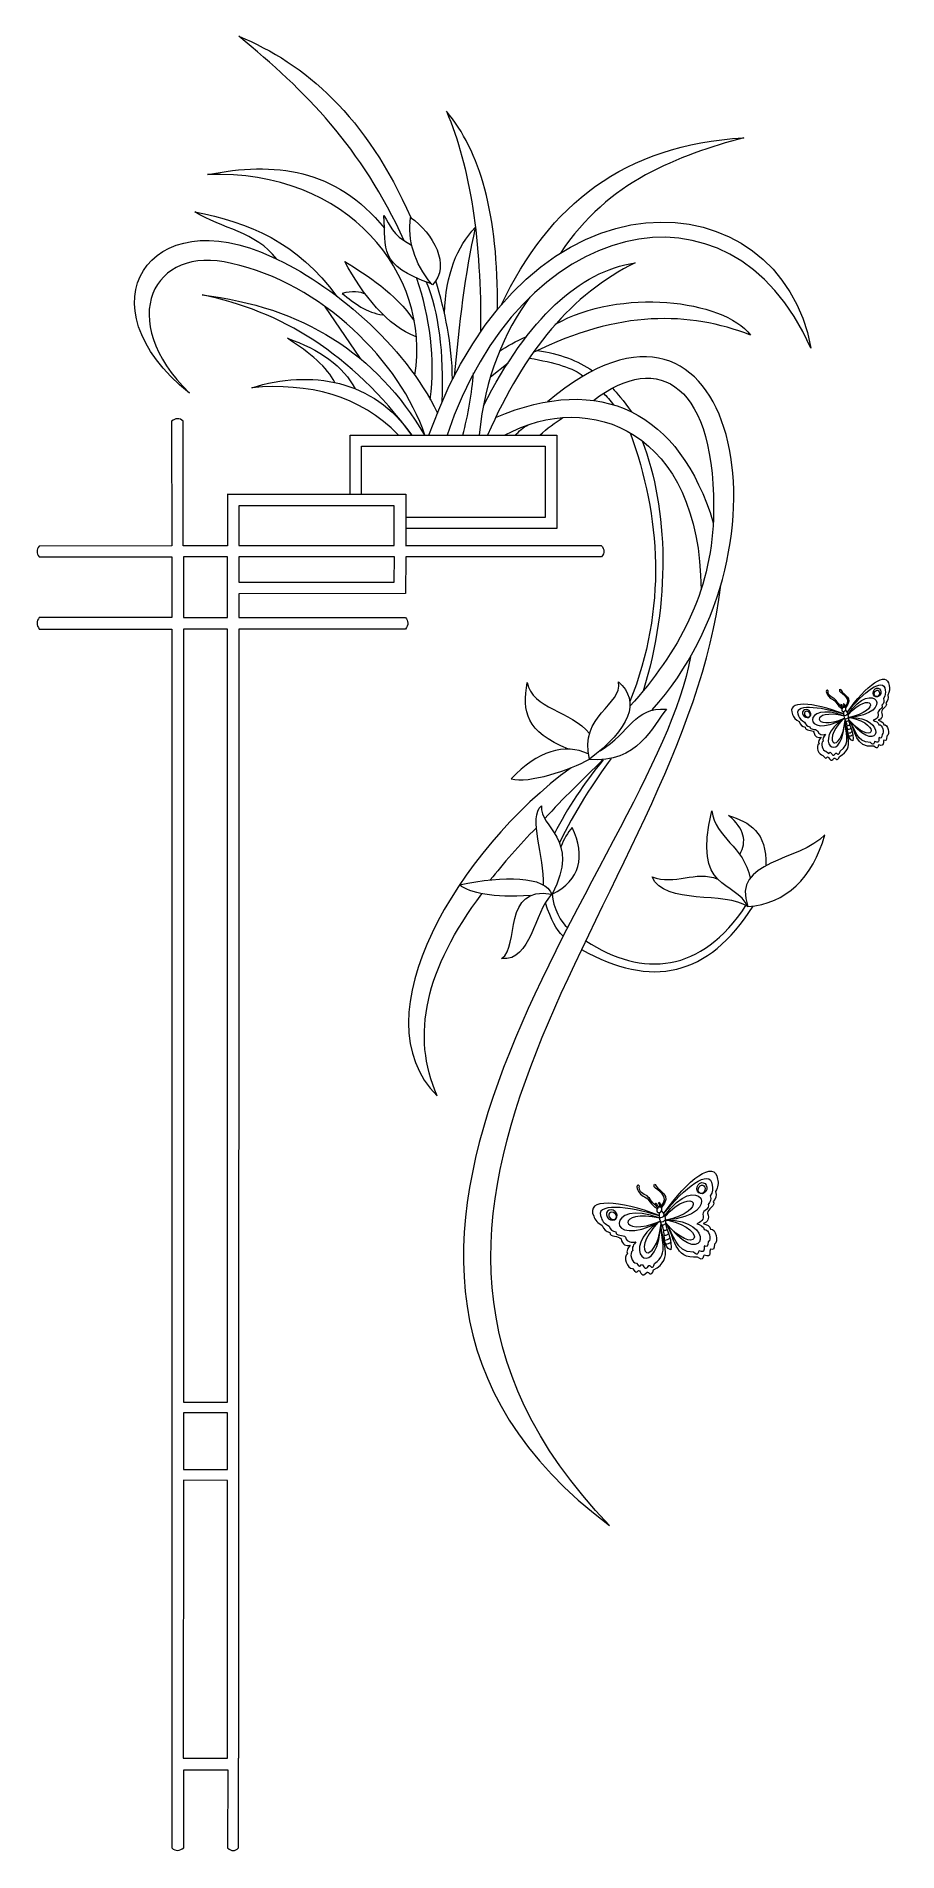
# Model space of a CAD drawing. Header units: centimetres. Extents: x -6.8 to 6.9, y -14.5 to 14.5.
import ezdxf

# ---------------------------------------------------------------- set-up
doc = ezdxf.new("R2010")
doc.units = ezdxf.units.CM
doc.header["$MEASUREMENT"] = 0
doc.layers.add('Layer 1', color=7, linetype='Continuous')

msp = doc.modelspace()

# ---------------------------------------------------------------- linework, layer by layer
at = {"layer": 'Layer 1', "color": 242, "lineweight": 9}
for points, knots in [([(-0.94274, 11.20357), (-1.63058, 12.69807), (-2.50815, 13.5876), (-3.58195, 14.46267), (-3.58195, 14.46267), (-2.52819, 14.03425), (-1.54274, 13.18156), (-0.8399, 11.57187)], [0, 0, 0, 0, 0.33333333, 0.33333333, 0.33333333, 0.33333333, 1, 1, 1, 1]), ([(0.54235, 10.10583), (0.55999, 11.62958), (0.26344, 12.64103), (-0.27059, 13.26661), (-0.27059, 13.26661), (0.11094, 12.38407), (0.28884, 11.1855), (0.27389, 9.74892)], [0, 0, 0, 0, 0.33333333, 0.33333333, 0.33333333, 0.33333333, 1, 1, 1, 1]), ([(0.60253, 10.17808), (1.3657, 11.78678), (2.56564, 12.73046), (4.47018, 12.84603), (4.47018, 12.84603), (3.43336, 12.55985), (2.30786, 12.16132), (1.54784, 11.00664)], [0, 0, 0, 0, 0.33333333, 0.33333333, 0.33333333, 0.33333333, 1, 1, 1, 1]), ([(-0.77531, 9.06019), (-0.51164, 10.66759), (-1.83103, 12.34321), (-4.0791, 12.25816), (-4.0791, 12.25816), (-3.00924, 12.46894), (-2.04058, 12.363), (-1.25745, 11.40144)], [0, 0, 0, 0, 0.33333333, 0.33333333, 0.33333333, 0.33333333, 1, 1, 1, 1]), ([(-0.54904, 8.10357), (1.03582, 12.58737), (5.06228, 12.18552), (5.54287, 9.49228), (5.54287, 9.49228), (4.24736, 12.40276), (0.88102, 11.56146), (-0.2575, 8.10357)], [0, 0, 0, 0, 0.33333333, 0.33333333, 0.33333333, 0.33333333, 1, 1, 1, 1]), ([(-0.61462, 8.10505), (-0.99999, 9.25962), (-2.2623, 10.53844), (-3.69993, 10.84031), (-3.69993, 10.84031), (-4.95594, 11.15287), (-5.56098, 9.93501), (-4.36861, 8.77458), (-4.36861, 8.77458), (-6.12386, 10.16414), (-5.00941, 11.86668), (-3.05514, 10.94777), (-3.05514, 10.94777), (-2.11121, 10.52669), (-0.93575, 9.54883), (-0.41424, 8.45599)], [0, 0, 0, 0, 0.2, 0.2, 0.2, 0.2, 0.4, 0.4, 0.4, 0.4, 0.6, 0.6, 0.6, 0.6, 1, 1, 1, 1]), ([(-2.9771, 10.91185), (-3.31324, 11.3481), (-3.84218, 11.39223), (-4.28502, 11.66419), (-4.28502, 11.66419), (-3.43241, 11.50127), (-2.64658, 11.17894), (-2.01631, 10.31492)], [0, 0, 0, 0, 0.33333333, 0.33333333, 0.33333333, 0.33333333, 1, 1, 1, 1]), ([(-0.50639, 10.51642), (-1.36851, 10.81392), (-1.22835, 11.06711), (-1.26652, 11.60386), (-1.26652, 11.60386), (-1.15271, 11.44762), (-1.16446, 11.31088), (-0.82572, 11.13513)], [0, 0, 0, 0, 0.33333333, 0.33333333, 0.33333333, 0.33333333, 1, 1, 1, 1]), ([(-0.49503, 10.50034), (-0.18892, 10.80634), (-0.48702, 11.32591), (-0.84192, 11.57328), (-0.84192, 11.57328), (-0.88598, 11.212), (-0.79168, 10.85245), (-0.50865, 10.51632), (-0.50865, 10.51632), (-0.50417, 10.51099), (-0.49961, 10.50567), (-0.49503, 10.50034)], [0, 0, 0, 0, 0.25, 0.25, 0.25, 0.25, 0.5, 0.5, 0.5, 0.5, 1, 1, 1, 1]), ([(-0.30097, 10.04483), (-0.28026, 10.67288), (-0.10002, 11.10951), (0.1894, 11.41516), (0.1894, 11.41516), (0.02419, 10.67782), (-0.07095, 9.87112), (-0.14648, 9.04502)], [0, 0, 0, 0, 0.33333333, 0.33333333, 0.33333333, 0.33333333, 1, 1, 1, 1]), ([(-0.75213, 9.67113), (-1.21247, 9.84033), (-1.59936, 10.3375), (-1.89157, 10.87143), (-1.89157, 10.87143), (-1.52874, 10.65073), (-1.08791, 10.36851), (-0.78448, 9.92686)], [0, 0, 0, 0, 0.33333333, 0.33333333, 0.33333333, 0.33333333, 1, 1, 1, 1]), ([(0.32024, 8.57336), (1.0385, 9.97159), (1.84657, 10.71126), (2.73839, 10.85234), (2.73839, 10.85234), (1.7286, 10.34967), (0.97708, 9.4547), (0.38699, 8.10625)], [0, 0, 0, 0, 0.33333333, 0.33333333, 0.33333333, 0.33333333, 1, 1, 1, 1]), ([(1.46536, 9.87102), (2.50362, 10.45511), (4.13444, 10.27142), (4.57901, 9.6995), (4.57901, 9.6995), (3.60072, 10.07711), (2.4888, 10.09948), (1.11152, 9.41964)], [0, 0, 0, 0, 0.33333333, 0.33333333, 0.33333333, 0.33333333, 1, 1, 1, 1]), ([(-0.82227, 8.10589), (-1.78447, 9.40842), (-2.91681, 10.08702), (-4.16561, 10.3388), (-4.16561, 10.3388), (-2.56954, 10.15172), (-1.38742, 9.40743), (-0.61924, 8.10589)], [0, 0, 0, 0, 0.33333333, 0.33333333, 0.33333333, 0.33333333, 1, 1, 1, 1]), ([(-1.56211, 10.35016), (-1.63701, 10.39246), (-1.78129, 10.40678), (-1.93062, 10.3636), (-1.93062, 10.3636), (-1.74506, 10.2106), (-1.54087, 10.05231), (-1.28472, 10.0218)], [0, 0, 0, 0, 0.33333333, 0.33333333, 0.33333333, 0.33333333, 1, 1, 1, 1]), ([(-2.05173, 8.94505), (-2.16137, 9.17792), (-2.44596, 9.41562), (-2.8065, 9.64852), (-2.8065, 9.64852), (-2.30171, 9.47816), (-1.9084, 9.19347), (-1.72608, 8.84376)], [0, 0, 0, 0, 0.33333333, 0.33333333, 0.33333333, 0.33333333, 1, 1, 1, 1]), ([(-1.03238, 8.10501), (-1.64935, 8.74047), (-2.4691, 8.94162), (-3.37275, 8.86056), (-3.37275, 8.86056), (-2.4333, 9.14998), (-1.42968, 8.99486), (-0.82615, 8.10628)], [0, 0, 0, 0, 0.33333333, 0.33333333, 0.33333333, 0.33333333, 1, 1, 1, 1]), ([(-3.76286, 7.16722), (-3.76286, 7.16722), (-3.76289, 6.34017), (-3.76289, 6.34017), (-3.76289, 6.34017), (-3.76289, 6.34017), (-4.46991, 6.3371), (-4.46991, 6.3371), (-4.46991, 6.3371), (-4.46991, 6.3371), (-4.46624, 8.3285), (-4.46624, 8.3285), (-4.46624, 8.3285), (-4.52856, 8.37774), (-4.59087, 8.37753), (-4.65329, 8.3279), (-4.65329, 8.3279), (-4.65329, 8.3279), (-4.64984, 6.33869), (-4.64984, 6.33869), (-4.64984, 6.33869), (-4.64984, 6.33869), (-6.76409, 6.33329), (-6.76409, 6.33329), (-6.76409, 6.33329), (-6.80911, 6.28274), (-6.81099, 6.22192), (-6.7638, 6.16131), (-6.7638, 6.16131), (-6.7638, 6.16131), (-4.6494, 6.16212), (-4.6494, 6.16212), (-4.6494, 6.16212), (-4.6494, 6.16212), (-4.64926, 5.19745), (-4.64926, 5.19745), (-4.64926, 5.19745), (-4.64926, 5.19745), (-6.76322, 5.19795), (-6.76322, 5.19795), (-6.76322, 5.19795), (-6.80981, 5.13889), (-6.81019, 5.07592), (-6.76298, 5.01083), (-6.76298, 5.01083), (-6.76298, 5.01083), (-4.64975, 5.01172), (-4.64975, 5.01172), (-4.64975, 5.01172), (-4.64975, 5.01172), (-4.64795, -12.99264), (-4.64795, -12.99264)], [0, 0, 0, 0, 0.07142857, 0.07142857, 0.07142857, 0.07142857, 0.14285714, 0.14285714, 0.14285714, 0.14285714, 0.21428571, 0.21428571, 0.21428571, 0.21428571, 0.28571429, 0.28571429, 0.28571429, 0.28571429, 0.35714286, 0.35714286, 0.35714286, 0.35714286, 0.42857143, 0.42857143, 0.42857143, 0.42857143, 0.5, 0.5, 0.5, 0.5, 0.57142857, 0.57142857, 0.57142857, 0.57142857, 0.64285714, 0.64285714, 0.64285714, 0.64285714, 0.71428571, 0.71428571, 0.71428571, 0.71428571, 0.78571429, 0.78571429, 0.78571429, 0.78571429, 0.85714286, 0.85714286, 0.85714286, 0.85714286, 1, 1, 1, 1]), ([(-1.80503, 7.16186), (-1.80503, 7.16186), (-1.80503, 8.10283), (-1.80503, 8.10283), (-1.80503, 8.10283), (-1.80503, 8.10283), (1.49146, 8.10283), (1.49146, 8.10283), (1.49146, 8.10283), (1.49146, 8.10283), (1.49146, 6.61573), (1.49146, 6.61573), (1.49146, 6.61573), (1.49146, 6.61573), (-0.91942, 6.61573), (-0.91942, 6.61573)], [0, 0, 0, 0, 0.2, 0.2, 0.2, 0.2, 0.4, 0.4, 0.4, 0.4, 0.6, 0.6, 0.6, 0.6, 1, 1, 1, 1]), ([(-1.62709, 7.16147), (-1.62709, 7.16147), (-1.62709, 7.92852), (-1.62709, 7.92852), (-1.62709, 7.92852), (-1.62709, 7.92852), (1.30312, 7.92852), (1.30312, 7.92852), (1.30312, 7.92852), (1.30312, 7.92852), (1.30312, 6.79099), (1.30312, 6.79099), (1.30312, 6.79099), (1.30312, 6.79099), (-0.92094, 6.79099), (-0.92094, 6.79099)], [0, 0, 0, 0, 0.2, 0.2, 0.2, 0.2, 0.4, 0.4, 0.4, 0.4, 0.6, 0.6, 0.6, 0.6, 1, 1, 1, 1]), ([(-3.7669, 7.16345), (-3.7669, 7.16345), (-0.91875, 7.16345), (-0.91875, 7.16345), (-0.91875, 7.16345), (-0.91875, 7.16345), (-0.91843, 6.33964), (-0.91843, 6.33964)], [0, 0, 0, 0, 0.33333333, 0.33333333, 0.33333333, 0.33333333, 1, 1, 1, 1]), ([(-1.62773, 6.97729), (-1.62773, 6.97729), (-1.10276, 6.97729), (-1.10276, 6.97729), (-1.10276, 6.97729), (-1.10276, 6.97729), (-1.10276, 6.34306), (-1.10276, 6.34306), (-1.10276, 6.34306), (-1.10276, 6.34306), (-3.58133, 6.34306), (-3.58133, 6.34306), (-3.58133, 6.34306), (-3.58133, 6.34306), (-3.58133, 6.97729), (-3.58133, 6.97729), (-3.58133, 6.97729), (-3.58133, 6.97729), (-1.62773, 6.97729), (-1.62773, 6.97729)], [0, 0, 0, 0, 0.16666667, 0.16666667, 0.16666667, 0.16666667, 0.33333333, 0.33333333, 0.33333333, 0.33333333, 0.5, 0.5, 0.5, 0.5, 0.66666667, 0.66666667, 0.66666667, 0.66666667, 1, 1, 1, 1]), ([(-3.76314, 6.16234), (-3.76314, 6.16234), (-3.76293, 5.19752), (-3.76293, 5.19752), (-3.76293, 5.19752), (-3.76293, 5.19752), (-4.46554, 5.19738), (-4.46554, 5.19738), (-4.46554, 5.19738), (-4.46554, 5.19738), (-4.46563, 5.67974), (-4.46563, 5.67974), (-4.46563, 5.67974), (-4.46563, 5.67974), (-4.46574, 6.16212), (-4.46574, 6.16212), (-4.46574, 6.16212), (-4.46574, 6.16212), (-3.76314, 6.16234), (-3.76314, 6.16234)], [0, 0, 0, 0, 0.16666667, 0.16666667, 0.16666667, 0.16666667, 0.33333333, 0.33333333, 0.33333333, 0.33333333, 0.5, 0.5, 0.5, 0.5, 0.66666667, 0.66666667, 0.66666667, 0.66666667, 1, 1, 1, 1]), ([(-0.92214, 6.34324), (-0.92214, 6.34324), (2.19899, 6.34373), (2.19899, 6.34373), (2.19899, 6.34373), (2.25646, 6.28387), (2.25625, 6.22404), (2.20168, 6.16413), (2.20168, 6.16413), (2.20168, 6.16413), (-0.91967, 6.16325), (-0.91967, 6.16325), (-0.91967, 6.16325), (-0.91967, 6.16325), (-0.92404, 5.57743), (-0.92404, 5.57743), (-0.92404, 5.57743), (-0.92404, 5.57743), (-3.57966, 5.57627), (-3.57966, 5.57627), (-3.57966, 5.57627), (-3.57966, 5.57627), (-3.57995, 5.19798), (-3.57995, 5.19798), (-3.57995, 5.19798), (-3.57995, 5.19798), (-0.92284, 5.19823), (-0.92284, 5.19823), (-0.92284, 5.19823), (-0.87557, 5.13984), (-0.87236, 5.0779), (-0.92312, 5.01168), (-0.92312, 5.01168), (-0.92312, 5.01168), (-3.57983, 5.01196), (-3.57983, 5.01196), (-3.57983, 5.01196), (-3.58266, -0.98879), (-3.58547, -6.98954), (-3.58829, -12.99027)], [0, 0, 0, 0, 0.09090909, 0.09090909, 0.09090909, 0.09090909, 0.18181818, 0.18181818, 0.18181818, 0.18181818, 0.27272727, 0.27272727, 0.27272727, 0.27272727, 0.36363636, 0.36363636, 0.36363636, 0.36363636, 0.45454545, 0.45454545, 0.45454545, 0.45454545, 0.54545455, 0.54545455, 0.54545455, 0.54545455, 0.63636364, 0.63636364, 0.63636364, 0.63636364, 0.72727273, 0.72727273, 0.72727273, 0.72727273, 0.81818182, 0.81818182, 0.81818182, 0.81818182, 1, 1, 1, 1]), ([(-3.58031, 6.16209), (-3.58031, 6.16209), (-1.1005, 6.16145), (-1.1005, 6.16145), (-1.1005, 6.16145), (-1.1005, 6.16145), (-1.10124, 5.7589), (-1.10124, 5.7589), (-1.10124, 5.7589), (-1.10124, 5.7589), (-3.5794, 5.76162), (-3.5794, 5.76162), (-3.5794, 5.76162), (-3.5794, 5.76162), (-3.58031, 6.16209), (-3.58031, 6.16209)], [0, 0, 0, 0, 0.2, 0.2, 0.2, 0.2, 0.4, 0.4, 0.4, 0.4, 0.6, 0.6, 0.6, 0.6, 1, 1, 1, 1]), ([(3.62062, 4.5675), (3.07251, 1.33415), (-3.34861, -5.04249), (2.33005, -9.27956), (2.33005, -9.27956), (-2.56954, -4.18838), (3.53006, 0.76695), (4.10653, 5.71463)], [0, 0, 0, 0, 0.33333333, 0.33333333, 0.33333333, 0.33333333, 1, 1, 1, 1]), ([(-4.46554, 5.01186), (-4.46554, 5.01186), (-3.7634, 5.01224), (-3.7634, 5.01224), (-3.7634, 5.01224), (-3.7634, 5.01224), (-3.76268, -7.31162), (-3.76268, -7.31162), (-3.76268, -7.31162), (-3.76268, -7.31162), (-4.46561, -7.31145), (-4.46561, -7.31145), (-4.46561, -7.31145), (-4.46561, -7.31145), (-4.46554, 5.01186), (-4.46554, 5.01186)], [0, 0, 0, 0, 0.2, 0.2, 0.2, 0.2, 0.4, 0.4, 0.4, 0.4, 0.6, 0.6, 0.6, 0.6, 1, 1, 1, 1]), ([(6.11966, 3.68026), (6.42196, 4.1207), (6.76189, 4.36204), (6.79103, 4.11323), (6.79103, 4.11323), (6.8062, 4.06433), (6.79837, 4.01279), (6.7675, 3.95864), (6.7675, 3.95864), (6.78197, 3.9083), (6.77212, 3.86681), (6.73794, 3.83425), (6.73794, 3.83425), (6.77618, 3.78003), (6.66375, 3.74355), (6.66696, 3.68968), (6.66696, 3.68968), (6.69571, 3.6157), (6.66809, 3.57937), (6.61482, 3.56014), (6.61482, 3.56014), (6.6605, 3.5467), (6.70072, 3.52966), (6.70287, 3.48782), (6.70287, 3.48782), (6.77343, 3.49816), (6.80747, 3.33387), (6.75487, 3.30325), (6.75487, 3.30325), (6.74845, 3.23869), (6.7409, 3.22564), (6.70443, 3.24271), (6.70443, 3.24271), (6.68195, 3.21467), (6.73152, 3.13243), (6.62724, 3.16531), (6.62724, 3.16531), (6.60787, 3.16559), (6.62399, 3.07232), (6.54409, 3.1427), (6.54409, 3.1427), (6.24691, 3.10506), (6.26056, 3.40605), (6.15067, 3.56116)], [0, 0, 0, 0, 0.08333333, 0.08333333, 0.08333333, 0.08333333, 0.16666667, 0.16666667, 0.16666667, 0.16666667, 0.25, 0.25, 0.25, 0.25, 0.33333333, 0.33333333, 0.33333333, 0.33333333, 0.41666667, 0.41666667, 0.41666667, 0.41666667, 0.5, 0.5, 0.5, 0.5, 0.58333333, 0.58333333, 0.58333333, 0.58333333, 0.66666667, 0.66666667, 0.66666667, 0.66666667, 0.75, 0.75, 0.75, 0.75, 0.83333333, 0.83333333, 0.83333333, 0.83333333, 1, 1, 1, 1]), ([(1.67791, 3.09973), (0.98526, 3.37955), (0.94251, 3.68989), (1.01684, 4.16198), (1.01684, 4.16198), (1.0997, 3.73822), (1.71368, 3.71561), (2.01125, 3.34833)], [0, 0, 0, 0, 0.33333333, 0.33333333, 0.33333333, 0.33333333, 1, 1, 1, 1]), ([(2.01015, 2.93728), (2.65034, 3.41966), (2.83533, 3.85658), (2.47328, 4.17066), (2.47328, 4.17066), (2.54694, 3.80141), (1.83641, 3.63698), (2.01015, 2.93728)], [0, 0, 0, 0, 0.33333333, 0.33333333, 0.33333333, 0.33333333, 1, 1, 1, 1]), ([(6.08308, 3.76451), (6.21548, 3.91616), (6.03291, 3.96714), (6.00406, 4.01769), (6.00406, 4.01769), (5.99407, 4.05943), (6.00889, 4.06306), (6.02893, 4.02648), (6.02893, 4.02648), (6.06061, 3.95462), (6.23057, 3.92615), (6.09405, 3.75794)], [0, 0, 0, 0, 0.25, 0.25, 0.25, 0.25, 0.5, 0.5, 0.5, 0.5, 1, 1, 1, 1]), ([(6.11966, 3.68026), (6.37214, 4.00231), (6.70612, 4.25935), (6.7258, 4.03978), (6.7258, 4.03978), (6.73783, 3.9961), (6.7299, 3.95141), (6.70203, 3.90569), (6.70203, 3.90569), (6.71342, 3.86078), (6.70397, 3.82501), (6.6737, 3.79837), (6.6737, 3.79837), (6.70555, 3.74874), (6.60745, 3.72302), (6.60903, 3.67568), (6.60903, 3.67568), (6.63228, 3.60928), (6.57926, 3.57161), (6.53276, 3.55771), (6.53276, 3.55771), (6.57199, 3.54338), (6.62371, 3.52419), (6.62463, 3.48743), (6.62463, 3.48743), (6.68587, 3.49258), (6.72273, 3.35624), (6.67652, 3.33232), (6.67652, 3.33232), (6.66954, 3.27612), (6.66273, 3.26511), (6.63151, 3.28208), (6.63151, 3.28208), (6.61147, 3.25876), (6.65253, 3.18397), (6.56303, 3.21855), (6.56303, 3.21855), (6.54627, 3.21985), (6.55816, 3.13727), (6.49057, 3.20334), (6.49057, 3.20334), (6.26335, 3.20119), (6.25788, 3.4263), (6.14594, 3.56504)], [0, 0, 0, 0, 0.08333333, 0.08333333, 0.08333333, 0.08333333, 0.16666667, 0.16666667, 0.16666667, 0.16666667, 0.25, 0.25, 0.25, 0.25, 0.33333333, 0.33333333, 0.33333333, 0.33333333, 0.41666667, 0.41666667, 0.41666667, 0.41666667, 0.5, 0.5, 0.5, 0.5, 0.58333333, 0.58333333, 0.58333333, 0.58333333, 0.66666667, 0.66666667, 0.66666667, 0.66666667, 0.75, 0.75, 0.75, 0.75, 0.83333333, 0.83333333, 0.83333333, 0.83333333, 1, 1, 1, 1]), ([(6.53781, 4.01572), (6.52811, 3.97804), (6.54687, 3.94065), (6.57965, 3.93222), (6.57965, 3.93222), (6.61246, 3.92375), (6.64692, 3.94746), (6.65662, 3.9851), (6.65662, 3.9851), (6.66633, 4.02277), (6.64759, 4.06017), (6.61478, 4.06863), (6.61478, 4.06863), (6.58198, 4.07707), (6.54751, 4.05336), (6.53781, 4.01572)], [0, 0, 0, 0, 0.2, 0.2, 0.2, 0.2, 0.4, 0.4, 0.4, 0.4, 0.6, 0.6, 0.6, 0.6, 1, 1, 1, 1]), ([(2.1804, 3.07161), (2.66625, 3.36502), (2.72357, 3.77248), (3.23733, 3.73505), (3.23733, 3.73505), (3.02686, 3.47798), (2.77589, 2.859), (2.00691, 2.93333)], [0, 0, 0, 0, 0.33333333, 0.33333333, 0.33333333, 0.33333333, 1, 1, 1, 1]), ([(6.06502, 3.65969), (5.56869, 3.85722), (5.13626, 3.87457), (5.25063, 3.65165), (5.25063, 3.65165), (5.26527, 3.60262), (5.30048, 3.56416), (5.35625, 3.53636), (5.35625, 3.53636), (5.37227, 3.48648), (5.40352, 3.45752), (5.45005, 3.44951), (5.45005, 3.44951), (5.4485, 3.38319), (5.5622, 3.4155), (5.58954, 3.36897), (5.58954, 3.36897), (5.60683, 3.2915), (5.65001, 3.27672), (5.70497, 3.29037), (5.70497, 3.29037), (5.67453, 3.25379), (5.65057, 3.21724), (5.67209, 3.18129), (5.67209, 3.18129), (5.60774, 3.1506), (5.67093, 2.99517), (5.73168, 2.99901), (5.73168, 2.99901), (5.77295, 2.94899), (5.7865, 2.94232), (5.80731, 2.97686), (5.80731, 2.97686), (5.84157, 2.96606), (5.84619, 2.87014), (5.91449, 2.95555), (5.91449, 2.95555), (5.93043, 2.96652), (5.96895, 2.88006), (5.99615, 2.98303), (5.99615, 2.98303), (6.26398, 3.11723), (6.08502, 3.35966), (6.08992, 3.54966)], [0, 0, 0, 0, 0.08333333, 0.08333333, 0.08333333, 0.08333333, 0.16666667, 0.16666667, 0.16666667, 0.16666667, 0.25, 0.25, 0.25, 0.25, 0.33333333, 0.33333333, 0.33333333, 0.33333333, 0.41666667, 0.41666667, 0.41666667, 0.41666667, 0.5, 0.5, 0.5, 0.5, 0.58333333, 0.58333333, 0.58333333, 0.58333333, 0.66666667, 0.66666667, 0.66666667, 0.66666667, 0.75, 0.75, 0.75, 0.75, 0.83333333, 0.83333333, 0.83333333, 0.83333333, 1, 1, 1, 1]), ([(6.06932, 3.65469), (5.68024, 3.78161), (5.2398, 3.82035), (5.3457, 3.62699), (5.3457, 3.62699), (5.36002, 3.58402), (5.39149, 3.55132), (5.44014, 3.52885), (5.44014, 3.52885), (5.45566, 3.48521), (5.48343, 3.46076), (5.52343, 3.45547), (5.52343, 3.45547), (5.5246, 3.39652), (5.62041, 3.42979), (5.64546, 3.38957), (5.64546, 3.38957), (5.6631, 3.32149), (5.72811, 3.31969), (5.7745, 3.33405), (5.7745, 3.33405), (5.74984, 3.30032), (5.7176, 3.25559), (5.73732, 3.22454), (5.73732, 3.22454), (5.68352, 3.1947), (5.72885, 3.06093), (5.78057, 3.06678), (5.78057, 3.06678), (5.81765, 3.02399), (5.82947, 3.01863), (5.84594, 3.05013), (5.84594, 3.05013), (5.87554, 3.04191), (5.88309, 2.95693), (5.93816, 3.03549), (5.93816, 3.03549), (5.95139, 3.0459), (5.98747, 2.97068), (6.00684, 3.06322), (6.00684, 3.06322), (6.19678, 3.18796), (6.07599, 3.37797), (6.09172, 3.55552)], [0, 0, 0, 0, 0.08333333, 0.08333333, 0.08333333, 0.08333333, 0.16666667, 0.16666667, 0.16666667, 0.16666667, 0.25, 0.25, 0.25, 0.25, 0.33333333, 0.33333333, 0.33333333, 0.33333333, 0.41666667, 0.41666667, 0.41666667, 0.41666667, 0.5, 0.5, 0.5, 0.5, 0.58333333, 0.58333333, 0.58333333, 0.58333333, 0.66666667, 0.66666667, 0.66666667, 0.66666667, 0.75, 0.75, 0.75, 0.75, 0.83333333, 0.83333333, 0.83333333, 0.83333333, 1, 1, 1, 1]), ([(6.02187, 3.78352), (5.96779, 3.82857), (5.94243, 3.8908), (5.89893, 3.91317), (5.89893, 3.91317), (5.83888, 3.93909), (5.80777, 3.9761), (5.81888, 4.02591), (5.81888, 4.02591), (5.80572, 4.05054), (5.79299, 4.03815), (5.78572, 4.01653), (5.78572, 4.01653), (5.80089, 3.95737), (5.83024, 3.9131), (5.88379, 3.89436), (5.88379, 3.89436), (5.94564, 3.86762), (5.95428, 3.78659), (6.0411, 3.74697)], [0, 0, 0, 0, 0.16666667, 0.16666667, 0.16666667, 0.16666667, 0.33333333, 0.33333333, 0.33333333, 0.33333333, 0.5, 0.5, 0.5, 0.5, 0.66666667, 0.66666667, 0.66666667, 0.66666667, 1, 1, 1, 1]), ([(6.06389, 3.76472), (6.05094, 3.77428), (6.04092, 3.78673), (6.03372, 3.80208), (6.03372, 3.80208), (6.0199, 3.81319), (6.01316, 3.81294), (6.01859, 3.79125), (6.01859, 3.79125), (6.02473, 3.77583), (6.03387, 3.76281), (6.0496, 3.75509)], [0, 0, 0, 0, 0.25, 0.25, 0.25, 0.25, 0.5, 0.5, 0.5, 0.5, 1, 1, 1, 1]), ([(6.06078, 3.76274), (6.07863, 3.77033), (6.09599, 3.76211), (6.09955, 3.74433), (6.09955, 3.74433), (6.10312, 3.72655), (6.09151, 3.70601), (6.07366, 3.69839), (6.07366, 3.69839), (6.05584, 3.69081), (6.03849, 3.69906), (6.03492, 3.71681), (6.03492, 3.71681), (6.03136, 3.73459), (6.04297, 3.75516), (6.06078, 3.76274)], [0, 0, 0, 0, 0.2, 0.2, 0.2, 0.2, 0.4, 0.4, 0.4, 0.4, 0.6, 0.6, 0.6, 0.6, 1, 1, 1, 1]), ([(6.08033, 3.76535), (6.0871, 3.78179), (6.08516, 3.79816), (6.07472, 3.81471), (6.07472, 3.81471), (6.06152, 3.82504), (6.0574, 3.82039), (6.05743, 3.80888), (6.05743, 3.80888), (6.06618, 3.80066), (6.07108, 3.78705), (6.07041, 3.76553)], [0, 0, 0, 0, 0.25, 0.25, 0.25, 0.25, 0.5, 0.5, 0.5, 0.5, 1, 1, 1, 1]), ([(6.55386, 3.99642), (6.54652, 3.96859), (6.55869, 3.94121), (6.58109, 3.93532), (6.58109, 3.93532), (6.60346, 3.92943), (6.62755, 3.94724), (6.63489, 3.97508), (6.63489, 3.97508), (6.64223, 4.00295), (6.63002, 4.03032), (6.60766, 4.03621), (6.60766, 4.03621), (6.58529, 4.04211), (6.5612, 4.02429), (6.55386, 3.99642)], [0, 0, 0, 0, 0.2, 0.2, 0.2, 0.2, 0.4, 0.4, 0.4, 0.4, 0.6, 0.6, 0.6, 0.6, 1, 1, 1, 1]), ([(5.51525, 3.71169), (5.54428, 3.6858), (5.54954, 3.64428), (5.52699, 3.61902), (5.52699, 3.61902), (5.50445, 3.59373), (5.46261, 3.59422), (5.43358, 3.62011), (5.43358, 3.62011), (5.40458, 3.64597), (5.39932, 3.68746), (5.42187, 3.71275), (5.42187, 3.71275), (5.44441, 3.73805), (5.48625, 3.73755), (5.51525, 3.71169)], [0, 0, 0, 0, 0.2, 0.2, 0.2, 0.2, 0.4, 0.4, 0.4, 0.4, 0.6, 0.6, 0.6, 0.6, 1, 1, 1, 1]), ([(5.51264, 3.68675), (5.53426, 3.66767), (5.53938, 3.63818), (5.52407, 3.62082), (5.52407, 3.62082), (5.50876, 3.60346), (5.47884, 3.60484), (5.45725, 3.62389), (5.45725, 3.62389), (5.43562, 3.64294), (5.43051, 3.67243), (5.44582, 3.68982), (5.44582, 3.68982), (5.46113, 3.70718), (5.49105, 3.7058), (5.51264, 3.68675)], [0, 0, 0, 0, 0.2, 0.2, 0.2, 0.2, 0.4, 0.4, 0.4, 0.4, 0.6, 0.6, 0.6, 0.6, 1, 1, 1, 1]), ([(6.09617, 3.71836), (6.12855, 3.67352), (6.14841, 3.62382), (6.14213, 3.56176), (6.14213, 3.56176), (6.16443, 3.45787), (6.23276, 3.33729), (6.20905, 3.23132), (6.20905, 3.23132), (6.10901, 3.24857), (6.13758, 3.48525), (6.10657, 3.5262), (6.10657, 3.5262), (6.07521, 3.57958), (6.06685, 3.63627), (6.06893, 3.69501)], [0, 0, 0, 0, 0.2, 0.2, 0.2, 0.2, 0.4, 0.4, 0.4, 0.4, 0.6, 0.6, 0.6, 0.6, 1, 1, 1, 1]), ([(1.9917, 3.02127), (1.61765, 3.20101), (1.18084, 3.06717), (0.76234, 2.62602), (0.76234, 2.62602), (1.0415, 2.54294), (1.70581, 2.76978), (2.00959, 2.93594)], [0, 0, 0, 0, 0.33333333, 0.33333333, 0.33333333, 0.33333333, 1, 1, 1, 1]), ([(1.71749, 2.80237), (-0.06669, 1.50627), (-1.69634, -1.17908), (-0.41689, -2.42967), (-0.41689, -2.42967), (-0.84333, -1.47262), (-0.60569, -0.39838), (0.29601, 0.79306)], [0, 0, 0, 0, 0.33333333, 0.33333333, 0.33333333, 0.33333333, 1, 1, 1, 1]), ([(1.27962, 0.9305), (1.29327, 1.37987), (1.02929, 2.01346), (1.24579, 2.19521), (1.24579, 2.19521), (1.2079, 1.83329), (1.88104, 1.68777), (1.41491, 0.78389)], [0, 0, 0, 0, 0.33333333, 0.33333333, 0.33333333, 0.33333333, 1, 1, 1, 1]), ([(4.53773, 0.58379), (4.34215, 1.01446), (3.64277, 0.82057), (3.96447, 2.11178), (3.96447, 2.11178), (4.01739, 1.68111), (4.47314, 1.55167), (4.57322, 1.04222)], [0, 0, 0, 0, 0.33333333, 0.33333333, 0.33333333, 0.33333333, 1, 1, 1, 1]), ([(4.40664, 1.41984), (4.52352, 1.62244), (4.48905, 1.82913), (4.22891, 2.04023), (4.22891, 2.04023), (4.5644, 1.93317), (4.83844, 1.78119), (4.82585, 1.23876)], [0, 0, 0, 0, 0.33333333, 0.33333333, 0.33333333, 0.33333333, 1, 1, 1, 1]), ([(1.41604, 0.786), (1.87663, 1.01358), (1.94379, 1.38008), (1.73686, 1.85051), (1.73686, 1.85051), (1.66316, 1.76493), (1.60245, 1.66191), (1.55461, 1.54148)], [0, 0, 0, 0, 0.33333333, 0.33333333, 0.33333333, 0.33333333, 1, 1, 1, 1]), ([(4.53819, 0.58658), (4.26303, 1.33119), (5.37597, 1.30519), (5.76399, 1.73332), (5.76399, 1.73332), (5.57099, 1.03771), (5.14663, 0.63769), (4.53819, 0.58658)], [0, 0, 0, 0, 0.33333333, 0.33333333, 0.33333333, 0.33333333, 1, 1, 1, 1]), ([(4.5371, 0.58707), (4.18108, 0.83525), (3.21013, 0.59991), (3.00802, 1.06258), (3.00802, 1.06258), (3.3681, 0.92186), (3.70673, 1.17109), (4.05609, 1.02681)], [0, 0, 0, 0, 0.33333333, 0.33333333, 0.33333333, 0.33333333, 1, 1, 1, 1]), ([(1.06686, 0.7618), (0.47155, 0.73139), (0.11083, 0.79556), (-0.06393, 0.93491), (-0.06393, 0.93491), (0.65199, 1.08526), (1.30403, 1.07898), (1.41272, 0.78329)], [0, 0, 0, 0, 0.33333333, 0.33333333, 0.33333333, 0.33333333, 1, 1, 1, 1]), ([(1.40768, 0.78498), (0.61248, 0.92987), (0.90423, -0.0456), (0.6097, -0.24104), (0.6097, -0.24104), (1.09074, -0.28485), (1.11985, 0.49013), (1.40768, 0.78498)], [0, 0, 0, 0, 0.33333333, 0.33333333, 0.33333333, 0.33333333, 1, 1, 1, 1]), ([(3.19242, -4.31142), (3.57938, -3.74758), (4.0146, -3.43862), (4.05189, -3.75718), (4.05189, -3.75718), (4.07129, -3.81976), (4.06124, -3.88573), (4.02176, -3.95505), (4.02176, -3.95505), (4.04028, -4.0195), (4.02769, -4.07259), (3.98394, -4.11429), (3.98394, -4.11429), (4.03284, -4.18372), (3.88891, -4.23039), (3.89303, -4.29936), (3.89303, -4.29936), (3.92986, -4.39405), (3.89448, -4.44058), (3.82629, -4.46517), (3.82629, -4.46517), (3.88478, -4.48242), (3.93628, -4.50418), (3.93904, -4.55777), (3.93904, -4.55777), (4.02931, -4.54451), (4.07295, -4.75483), (4.0056, -4.79402), (4.0056, -4.79402), (3.99738, -4.87668), (3.98772, -4.8934), (3.94098, -4.87153), (3.94098, -4.87153), (3.91226, -4.90741), (3.97569, -5.01271), (3.8422, -4.97059), (3.8422, -4.97059), (3.8174, -4.97027), (3.83807, -5.08969), (3.73573, -4.99955), (3.73573, -4.99955), (3.35533, -5.04778), (3.37279, -4.66244), (3.2321, -4.46386)], [0, 0, 0, 0, 0.08333333, 0.08333333, 0.08333333, 0.08333333, 0.16666667, 0.16666667, 0.16666667, 0.16666667, 0.25, 0.25, 0.25, 0.25, 0.33333333, 0.33333333, 0.33333333, 0.33333333, 0.41666667, 0.41666667, 0.41666667, 0.41666667, 0.5, 0.5, 0.5, 0.5, 0.58333333, 0.58333333, 0.58333333, 0.58333333, 0.66666667, 0.66666667, 0.66666667, 0.66666667, 0.75, 0.75, 0.75, 0.75, 0.83333333, 0.83333333, 0.83333333, 0.83333333, 1, 1, 1, 1]), ([(3.19242, -4.31142), (3.51567, -3.8991), (3.9432, -3.5701), (3.96839, -3.85116), (3.96839, -3.85116), (3.98377, -3.90707), (3.97364, -3.96429), (3.93791, -4.02282), (3.93791, -4.02282), (3.95251, -4.08032), (3.94041, -4.12611), (3.90164, -4.16022), (3.90164, -4.16022), (3.94242, -4.22372), (3.81687, -4.25667), (3.81888, -4.31728), (3.81888, -4.31728), (3.84862, -4.4023), (3.78081, -4.45053), (3.72127, -4.46831), (3.72127, -4.46831), (3.77147, -4.48665), (3.83768, -4.51117), (3.83885, -4.55826), (3.83885, -4.55826), (3.91727, -4.55167), (3.96444, -4.72622), (3.90531, -4.75684), (3.90531, -4.75684), (3.89635, -4.82877), (3.88764, -4.84288), (3.8477, -4.82112), (3.8477, -4.82112), (3.82202, -4.85096), (3.87458, -4.94674), (3.76, -4.90243), (3.76, -4.90243), (3.73855, -4.90081), (3.75376, -5.00654), (3.66726, -4.92194), (3.66726, -4.92194), (3.37635, -4.92466), (3.36937, -4.63654), (3.22607, -4.45892)], [0, 0, 0, 0, 0.08333333, 0.08333333, 0.08333333, 0.08333333, 0.16666667, 0.16666667, 0.16666667, 0.16666667, 0.25, 0.25, 0.25, 0.25, 0.33333333, 0.33333333, 0.33333333, 0.33333333, 0.41666667, 0.41666667, 0.41666667, 0.41666667, 0.5, 0.5, 0.5, 0.5, 0.58333333, 0.58333333, 0.58333333, 0.58333333, 0.66666667, 0.66666667, 0.66666667, 0.66666667, 0.75, 0.75, 0.75, 0.75, 0.83333333, 0.83333333, 0.83333333, 0.83333333, 1, 1, 1, 1]), ([(3.06725, -4.17924), (2.998, -4.12156), (2.96555, -4.04187), (2.90984, -4.01326), (2.90984, -4.01326), (2.83301, -3.98003), (2.79318, -3.93268), (2.80739, -3.8689), (2.80739, -3.8689), (2.79057, -3.83736), (2.77423, -3.85324), (2.76496, -3.88093), (2.76496, -3.88093), (2.78436, -3.95667), (2.82189, -4.01336), (2.89047, -4.03732), (2.89047, -4.03732), (2.96964, -4.07157), (2.98068, -4.17529), (3.09184, -4.22605)], [0, 0, 0, 0, 0.16666667, 0.16666667, 0.16666667, 0.16666667, 0.33333333, 0.33333333, 0.33333333, 0.33333333, 0.5, 0.5, 0.5, 0.5, 0.66666667, 0.66666667, 0.66666667, 0.66666667, 1, 1, 1, 1]), ([(3.1456, -4.20358), (3.31504, -4.00941), (3.0814, -3.94415), (3.04443, -3.87945), (3.04443, -3.87945), (3.03166, -3.82604), (3.0506, -3.82135), (3.07628, -3.86819), (3.07628, -3.86819), (3.11682, -3.9602), (3.33444, -3.99664), (3.15964, -4.21198)], [0, 0, 0, 0, 0.25, 0.25, 0.25, 0.25, 0.5, 0.5, 0.5, 0.5, 1, 1, 1, 1]), ([(3.72772, -3.88199), (3.7153, -3.93021), (3.73929, -3.97805), (3.78131, -3.98888), (3.78131, -3.98888), (3.82329, -3.99968), (3.86742, -3.96937), (3.87984, -3.92115), (3.87984, -3.92115), (3.89226, -3.87292), (3.86823, -3.82509), (3.82625, -3.81426), (3.82625, -3.81426), (3.78424, -3.80346), (3.7401, -3.8338), (3.72772, -3.88199)], [0, 0, 0, 0, 0.2, 0.2, 0.2, 0.2, 0.4, 0.4, 0.4, 0.4, 0.6, 0.6, 0.6, 0.6, 1, 1, 1, 1]), ([(3.74825, -3.90665), (3.73887, -3.94231), (3.75446, -3.97734), (3.78311, -3.98489), (3.78311, -3.98489), (3.81175, -3.99244), (3.84259, -3.96965), (3.85201, -3.93399), (3.85201, -3.93399), (3.86139, -3.89832), (3.8458, -3.86326), (3.81715, -3.85571), (3.81715, -3.85571), (3.78851, -3.84819), (3.75767, -3.87098), (3.74825, -3.90665)], [0, 0, 0, 0, 0.2, 0.2, 0.2, 0.2, 0.4, 0.4, 0.4, 0.4, 0.6, 0.6, 0.6, 0.6, 1, 1, 1, 1]), ([(3.12246, -4.33774), (2.48707, -4.08487), (1.93353, -4.06265), (2.07993, -4.34801), (2.07993, -4.34801), (2.09866, -4.41084), (2.14371, -4.46001), (2.21515, -4.49561), (2.21515, -4.49561), (2.23565, -4.55946), (2.27569, -4.59654), (2.3352, -4.60681), (2.3352, -4.60681), (2.33326, -4.69172), (2.47878, -4.65034), (2.51378, -4.70992), (2.51378, -4.70992), (2.53593, -4.80909), (2.59121, -4.82803), (2.66156, -4.8105), (2.66156, -4.8105), (2.62257, -4.85735), (2.59192, -4.90416), (2.61947, -4.95016), (2.61947, -4.95016), (2.53706, -4.98943), (2.61795, -5.18843), (2.69574, -5.18349), (2.69574, -5.18349), (2.74859, -5.24756), (2.76591, -5.25609), (2.79254, -5.21189), (2.79254, -5.21189), (2.83639, -5.22568), (2.84232, -5.34849), (2.92977, -5.23916), (2.92977, -5.23916), (2.9502, -5.22512), (2.99952, -5.33579), (3.03434, -5.20395), (3.03434, -5.20395), (3.37717, -5.03219), (3.14811, -4.72185), (3.15435, -4.47857)], [0, 0, 0, 0, 0.08333333, 0.08333333, 0.08333333, 0.08333333, 0.16666667, 0.16666667, 0.16666667, 0.16666667, 0.25, 0.25, 0.25, 0.25, 0.33333333, 0.33333333, 0.33333333, 0.33333333, 0.41666667, 0.41666667, 0.41666667, 0.41666667, 0.5, 0.5, 0.5, 0.5, 0.58333333, 0.58333333, 0.58333333, 0.58333333, 0.66666667, 0.66666667, 0.66666667, 0.66666667, 0.75, 0.75, 0.75, 0.75, 0.83333333, 0.83333333, 0.83333333, 0.83333333, 1, 1, 1, 1]), ([(3.12796, -4.34416), (2.62991, -4.18167), (2.06603, -4.13207), (2.20164, -4.37958), (2.20164, -4.37958), (2.21998, -4.43461), (2.26027, -4.47649), (2.32254, -4.50524), (2.32254, -4.50524), (2.3424, -4.56112), (2.37792, -4.59241), (2.42915, -4.59915), (2.42915, -4.59915), (2.43066, -4.67461), (2.55329, -4.63206), (2.58539, -4.68353), (2.58539, -4.68353), (2.60797, -4.77071), (2.69115, -4.773), (2.75056, -4.75462), (2.75056, -4.75462), (2.71902, -4.7978), (2.67771, -4.85506), (2.70294, -4.89481), (2.70294, -4.89481), (2.63415, -4.93298), (2.69214, -5.10426), (2.75832, -5.09674), (2.75832, -5.09674), (2.80581, -5.15153), (2.82091, -5.15837), (2.842, -5.11809), (2.842, -5.11809), (2.87993, -5.12856), (2.88959, -5.23736), (2.96008, -5.13678), (2.96008, -5.13678), (2.97701, -5.12348), (3.02322, -5.21976), (3.04799, -5.10133), (3.04799, -5.10133), (3.29116, -4.94163), (3.13654, -4.69839), (3.15664, -4.47109)], [0, 0, 0, 0, 0.08333333, 0.08333333, 0.08333333, 0.08333333, 0.16666667, 0.16666667, 0.16666667, 0.16666667, 0.25, 0.25, 0.25, 0.25, 0.33333333, 0.33333333, 0.33333333, 0.33333333, 0.41666667, 0.41666667, 0.41666667, 0.41666667, 0.5, 0.5, 0.5, 0.5, 0.58333333, 0.58333333, 0.58333333, 0.58333333, 0.66666667, 0.66666667, 0.66666667, 0.66666667, 0.75, 0.75, 0.75, 0.75, 0.83333333, 0.83333333, 0.83333333, 0.83333333, 1, 1, 1, 1]), ([(2.4187, -4.27117), (2.45585, -4.30433), (2.46259, -4.35746), (2.4337, -4.38981), (2.4337, -4.38981), (2.40484, -4.42216), (2.35129, -4.42156), (2.31414, -4.38844), (2.31414, -4.38844), (2.27699, -4.35528), (2.27029, -4.30215), (2.29915, -4.2698), (2.29915, -4.2698), (2.32801, -4.23745), (2.38156, -4.23805), (2.4187, -4.27117)], [0, 0, 0, 0, 0.2, 0.2, 0.2, 0.2, 0.4, 0.4, 0.4, 0.4, 0.6, 0.6, 0.6, 0.6, 1, 1, 1, 1]), ([(2.41535, -4.3031), (2.44301, -4.32751), (2.44957, -4.36529), (2.42999, -4.38752), (2.42999, -4.38752), (2.41038, -4.40974), (2.37207, -4.40798), (2.34441, -4.38357), (2.34441, -4.38357), (2.31675, -4.35919), (2.31023, -4.32141), (2.3298, -4.29918), (2.3298, -4.29918), (2.34938, -4.27696), (2.3877, -4.27872), (2.41535, -4.3031)], [0, 0, 0, 0, 0.2, 0.2, 0.2, 0.2, 0.4, 0.4, 0.4, 0.4, 0.6, 0.6, 0.6, 0.6, 1, 1, 1, 1]), ([(3.12101, -4.20326), (3.10447, -4.19102), (3.09163, -4.17511), (3.08242, -4.15543), (3.08242, -4.15543), (3.06471, -4.14124), (3.05607, -4.14153), (3.06305, -4.16933), (3.06305, -4.16933), (3.07088, -4.18908), (3.0826, -4.20573), (3.10274, -4.21561)], [0, 0, 0, 0, 0.25, 0.25, 0.25, 0.25, 0.5, 0.5, 0.5, 0.5, 1, 1, 1, 1]), ([(3.11706, -4.20584), (3.13989, -4.1961), (3.16211, -4.20665), (3.16666, -4.2294), (3.16666, -4.2294), (3.17121, -4.25212), (3.1564, -4.27844), (3.13354, -4.28818), (3.13354, -4.28818), (3.11071, -4.29788), (3.08849, -4.28733), (3.08394, -4.26461), (3.08394, -4.26461), (3.07939, -4.24186), (3.09424, -4.21554), (3.11706, -4.20584)], [0, 0, 0, 0, 0.2, 0.2, 0.2, 0.2, 0.4, 0.4, 0.4, 0.4, 0.6, 0.6, 0.6, 0.6, 1, 1, 1, 1]), ([(3.14208, -4.20245), (3.15075, -4.18139), (3.14825, -4.16047), (3.13488, -4.1393), (3.13488, -4.1393), (3.11798, -4.12608), (3.11272, -4.13204), (3.11276, -4.14671), (3.11276, -4.14671), (3.12398, -4.15726), (3.13026, -4.17472), (3.12934, -4.20224)], [0, 0, 0, 0, 0.25, 0.25, 0.25, 0.25, 0.5, 0.5, 0.5, 0.5, 1, 1, 1, 1]), ([(3.16236, -4.2626), (3.20381, -4.32003), (3.22921, -4.38367), (3.2212, -4.46312), (3.2212, -4.46312), (3.24974, -4.59608), (3.3372, -4.75049), (3.30686, -4.88614), (3.30686, -4.88614), (3.1788, -4.86402), (3.21538, -4.56105), (3.17569, -4.50863), (3.17569, -4.50863), (3.13551, -4.44029), (3.12482, -4.36769), (3.12751, -4.29252)], [0, 0, 0, 0, 0.2, 0.2, 0.2, 0.2, 0.4, 0.4, 0.4, 0.4, 0.6, 0.6, 0.6, 0.6, 1, 1, 1, 1]), ([(-4.46603, -7.48304), (-4.46603, -7.48304), (-3.76293, -7.48304), (-3.76293, -7.48304), (-3.76293, -7.48304), (-3.76293, -7.48304), (-3.7625, -8.38463), (-3.7625, -8.38463), (-3.7625, -8.38463), (-3.7625, -8.38463), (-4.46541, -8.38484), (-4.46541, -8.38484), (-4.46541, -8.38484), (-4.46541, -8.38484), (-4.46603, -7.48304), (-4.46603, -7.48304)], [0, 0, 0, 0, 0.2, 0.2, 0.2, 0.2, 0.4, 0.4, 0.4, 0.4, 0.6, 0.6, 0.6, 0.6, 1, 1, 1, 1]), ([(-4.466, -8.55958), (-4.466, -8.55958), (-3.76259, -8.55975), (-3.76259, -8.55975), (-3.76259, -8.55975), (-3.76259, -8.55975), (-3.76192, -12.99111), (-3.76192, -12.99111), (-3.76192, -12.99111), (-3.76192, -12.99111), (-4.4677, -12.98777), (-4.4677, -12.98777), (-4.4677, -12.98777), (-4.4677, -12.98777), (-4.466, -8.55958), (-4.466, -8.55958)], [0, 0, 0, 0, 0.2, 0.2, 0.2, 0.2, 0.4, 0.4, 0.4, 0.4, 0.6, 0.6, 0.6, 0.6, 1, 1, 1, 1]), ([(-4.64795, -12.99264), (-4.64795, -12.99264), (-4.65073, -14.41845), (-4.65073, -14.41845), (-4.65073, -14.41845), (-4.5872, -14.4803), (-4.52369, -14.46656), (-4.46013, -14.41845), (-4.46013, -14.41845), (-4.46013, -14.41845), (-4.4601, -13.17532), (-4.4601, -13.17532)], [0, 0, 0, 0, 0.25, 0.25, 0.25, 0.25, 0.5, 0.5, 0.5, 0.5, 1, 1, 1, 1]), ([(-4.4601, -13.17532), (-4.4601, -13.17532), (-3.75878, -13.17578), (-3.75878, -13.17578), (-3.75878, -13.17578), (-3.75878, -13.17578), (-3.76014, -14.41845), (-3.76014, -14.41845), (-3.76014, -14.41845), (-3.69997, -14.47827), (-3.64227, -14.47655), (-3.58689, -14.41845), (-3.58689, -14.41845), (-3.58689, -14.41845), (-3.58829, -12.99027), (-3.58829, -12.99027)], [0, 0, 0, 0, 0.2, 0.2, 0.2, 0.2, 0.4, 0.4, 0.4, 0.4, 0.6, 0.6, 0.6, 0.6, 1, 1, 1, 1])]:
    msp.add_open_spline(points, degree=3, knots=knots, dxfattribs=at)
for points in [[(3.01091, 3.72284), (5.36796, 6.33379), (4.35069, 11.18198), (1.34386, 8.6376)], [(-0.52805, 8.6744), (-0.44391, 9.33049), (-0.53747, 9.97558), (-0.73975, 10.60307)], [(-0.33921, 8.63637), (-0.30629, 9.42066), (-0.39092, 10.06843), (-0.58742, 10.54257)], [(-0.17365, 8.99133), (-0.18264, 9.56939), (-0.28876, 10.07083), (-0.44109, 10.5643)], [(-2.21249, 10.158), (-2.21249, 10.158), (-1.64582, 9.32386), (-1.64582, 9.32386)], [(1.06227, 10.30525), (0.65062, 9.74518), (0.34222, 9.02717), (0.25325, 8.10625)], [(0.57689, 9.4444), (0.69771, 9.52142), (0.83346, 9.60058), (1.01426, 9.67812)], [(1.05451, 9.33077), (1.4468, 9.2653), (1.7716, 9.17051), (1.90774, 9.04608)], [(1.18014, 9.45259), (1.52314, 9.41061), (1.83066, 9.2871), (2.05996, 9.13036)], [(2.07245, 8.65676), (3.11668, 9.46028), (4.04409, 8.92952), (3.98846, 6.76036)], [(-0.01017, 8.10399), (0.07908, 8.42082), (0.13147, 8.77921), (0.16361, 9.09586)], [(0.43362, 9.03356), (0.43362, 9.03356), (0.71281, 9.25923), (0.71281, 9.25923)], [(0.51381, 8.38671), (2.19328, 9.10179), (3.45069, 8.46915), (3.98599, 6.70653)], [(0.65817, 8.10283), (2.01943, 8.85202), (3.78078, 8.16142), (3.78946, 5.64019)], [(2.23184, 8.77113), (2.28313, 8.73193), (2.35182, 8.64349), (2.392, 8.58835)], [(2.37538, 8.85431), (2.44901, 8.77804), (2.55325, 8.65577), (2.6792, 8.47564)], [(0.82806, 8.10283), (0.88052, 8.16174), (0.96053, 8.22856), (1.03148, 8.26923)], [(1.21697, 8.10283), (1.33412, 8.20986), (1.46532, 8.30772), (1.58802, 8.38381)], [(2.65842, 8.14234), (3.1455, 6.80323), (3.25119, 5.35352), (2.65563, 3.85527)], [(2.85065, 8.01389), (3.27292, 6.91813), (3.30298, 5.43808), (2.86603, 4.02383)], [(3.9886, 6.76858), (3.94778, 5.59539), (3.42962, 4.63756), (2.65634, 3.78278)], [(6.1325, 3.64999), (6.53492, 4.24608), (6.92629, 3.6706), (6.14199, 3.60057)], [(6.13405, 3.64516), (6.50694, 4.05675), (6.70072, 3.71247), (6.13702, 3.59955)], [(6.07232, 3.62495), (5.40613, 3.89595), (5.38472, 3.2087), (6.07521, 3.58727)], [(6.07232, 3.62495), (5.53345, 3.75918), (5.54876, 3.36908), (6.0799, 3.58917)], [(6.06244, 3.58212), (5.54308, 3.24384), (6.00504, 2.81162), (6.07687, 3.47283)], [(6.04928, 3.57337), (5.67287, 3.16507), (6.02787, 2.98875), (6.08971, 3.56028)], [(6.07066, 3.63687), (6.09426, 3.63412), (6.11373, 3.64184), (6.12901, 3.65998)], [(6.08163, 3.58201), (6.10573, 3.58134), (6.12555, 3.58886), (6.14125, 3.60484)], [(6.09814, 3.54127), (6.11306, 3.54053), (6.13049, 3.54677), (6.14273, 3.5569)], [(6.12023, 3.47861), (6.14058, 3.47487), (6.15571, 3.47773), (6.16249, 3.49029)], [(6.17124, 3.60346), (6.71127, 3.47392), (6.51258, 3.13201), (6.14294, 3.57235)], [(6.15543, 3.60339), (6.77523, 3.61161), (6.63867, 2.98846), (6.21082, 3.49766)], [(6.12583, 3.41593), (6.14503, 3.41254), (6.16333, 3.41593), (6.17981, 3.43427)], [(6.13501, 3.35482), (6.15977, 3.3538), (6.18048, 3.3623), (6.19713, 3.38029)], [(6.14517, 3.30593), (6.17335, 3.3066), (6.19473, 3.31408), (6.20937, 3.32837)], [(2.22556, 2.93019), (1.90312, 2.61688), (1.58968, 2.3076), (1.29909, 1.99423)], [(2.22926, 2.92973), (1.93614, 2.56555), (1.65113, 2.15048), (1.45361, 1.75441)], [(2.35683, 2.95029), (2.10018, 2.59829), (1.75665, 2.08366), (1.53168, 1.60371)], [(1.15989, 1.8371), (0.90116, 1.58635), (0.62472, 1.26335), (0.42971, 1.01259)], [(1.58939, 0.11639), (1.47686, 0.22745), (1.40475, 0.36288), (1.30731, 0.64912)], [(1.41498, 0.78403), (1.42359, 0.58093), (1.57006, 0.31427), (1.65935, 0.25493)], [(1.88629, -0.09714), (2.9967, -0.72022), (3.90506, -0.53706), (4.62138, 0.59547)], [(1.95346, 0.0433), (2.85026, -0.55353), (3.80544, -0.47352), (4.50429, 0.60436)], [(3.20886, -4.35012), (3.72402, -3.58707), (4.22503, -4.32377), (3.22099, -4.41345)], [(3.13184, -4.38223), (2.27904, -4.03531), (2.25163, -4.91506), (3.13551, -4.43049)], [(3.21087, -4.35633), (3.68818, -3.82946), (3.93628, -4.27015), (3.21464, -4.41472)], [(3.13184, -4.38223), (2.44199, -4.21039), (2.4616, -4.70975), (3.14151, -4.42802)], [(3.12969, -4.36695), (3.15989, -4.37048), (3.18487, -4.3606), (3.20438, -4.33739)], [(3.11918, -4.43708), (2.4543, -4.87008), (3.0457, -5.42338), (3.13763, -4.57696)], [(3.10235, -4.44823), (2.62046, -4.97094), (3.07491, -5.19665), (3.15407, -4.46499)], [(3.14373, -4.43719), (3.1746, -4.438), (3.19997, -4.42841), (3.22007, -4.40794)], [(3.16486, -4.48933), (3.18399, -4.49028), (3.20628, -4.48231), (3.22194, -4.46933)], [(3.19316, -4.56955), (3.21923, -4.57435), (3.23856, -4.57065), (3.24727, -4.55459)], [(3.20032, -4.64977), (3.22487, -4.65411), (3.24833, -4.64977), (3.26943, -4.62628)], [(3.25846, -4.40974), (3.94976, -4.57555), (3.69544, -5.01324), (3.22223, -4.44957)], [(3.23824, -4.40981), (4.03164, -4.39927), (3.85684, -5.197), (3.30915, -4.54514)], [(3.21207, -4.72802), (3.24378, -4.72933), (3.27031, -4.71846), (3.29162, -4.69542)], [(3.22508, -4.7906), (3.26117, -4.78976), (3.28855, -4.7802), (3.30725, -4.76192)]]:
    msp.add_open_spline(points, degree=3, dxfattribs=at)

doc.saveas('drawing.dxf')
